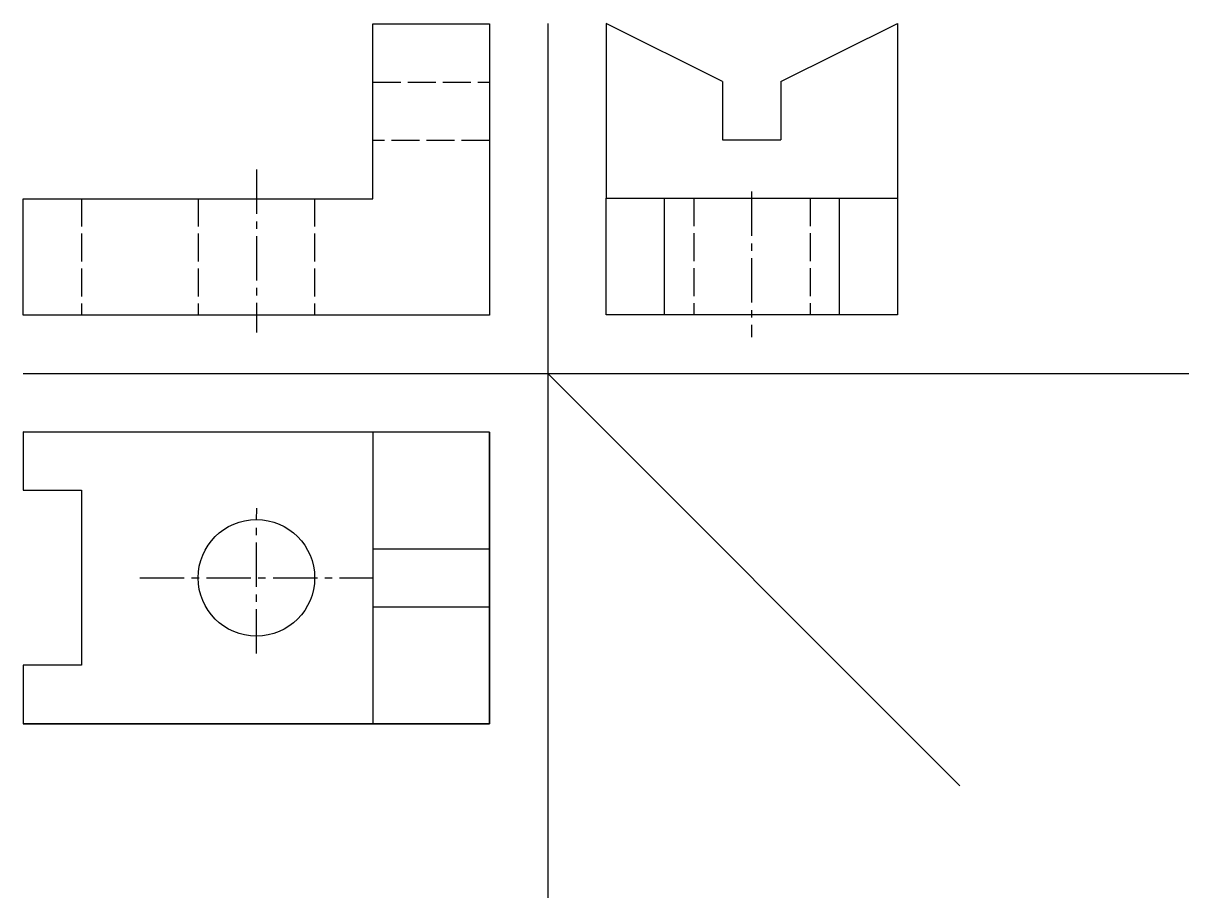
# Model space of a CAD drawing. Header units: millimetres. Extents: x 1583 to 1783, y 2298 to 2448.
import ezdxf

# ---------------------------------------------------------------- set-up
doc = ezdxf.new("R2010")
doc.units = ezdxf.units.MM
doc.header["$LTSCALE"] = 0.4
doc.linetypes.add('ACAD_ISO02W100', pattern=[15, 12, -3])
doc.linetypes.add('CENTER2', pattern=[28.575, 19.05, -3.175, 3.175, -3.175])

msp = doc.modelspace()

# ---------------------------------------------------------------- linework, layer by layer
for p, q in [((1642.85, 2417.49), (1642.85, 2447.49)), ((1642.85, 2447.49), (1662.85, 2447.49)), ((1662.85, 2447.49), (1662.85, 2397.49)), ((1672.85, 2447.57), (1672.85, 2297.57)), ((1682.85, 2447.57), (1682.85, 2437.57)), ((1702.85, 2437.57), (1682.85, 2447.57)), ((1712.85, 2437.57), (1732.85, 2447.57)), ((1732.85, 2447.57), (1732.85, 2417.57)), ((1682.85, 2437.57), (1682.85, 2417.57)), ((1702.85, 2437.57), (1702.85, 2427.57)), ((1712.85, 2437.57), (1712.85, 2427.57)), ((1702.85, 2427.57), (1712.85, 2427.57)), ((1582.85, 2397.49), (1582.85, 2417.49)), ((1582.85, 2417.49), (1642.85, 2417.49)), ((1682.85, 2397.57), (1682.85, 2417.57)), ((1682.85, 2417.57), (1732.85, 2417.57)), ((1682.85, 2417.57), (1692.85, 2417.57)), ((1692.85, 2417.57), (1692.85, 2397.57)), ((1722.85, 2417.57), (1722.85, 2397.57)), ((1732.85, 2417.57), (1732.85, 2397.57)), ((1662.85, 2397.49), (1582.85, 2397.49)), ((1732.85, 2397.57), (1682.85, 2397.57)), ((1582.85, 2387.49), (1782.85, 2387.49)), ((1672.85, 2387.49), (1743.56, 2316.78)), ((1582.85, 2377.49), (1662.85, 2377.42)), ((1582.85, 2377.49), (1582.85, 2367.49)), ((1662.85, 2377.42), (1582.85, 2377.49)), ((1662.85, 2377.42), (1642.85, 2377.42)), ((1642.85, 2377.42), (1642.85, 2327.42)), ((1662.85, 2377.42), (1662.85, 2327.42)), ((1662.85, 2327.42), (1662.85, 2377.42)), ((1582.85, 2367.49), (1592.85, 2367.49)), ((1592.85, 2367.49), (1592.85, 2337.49)), ((1642.85, 2357.42), (1662.85, 2357.42)), ((1662.85, 2347.42), (1642.85, 2347.42)), ((1592.85, 2337.49), (1582.85, 2337.49)), ((1582.85, 2337.49), (1582.85, 2327.42)), ((1662.85, 2327.42), (1582.85, 2327.42)), ((1582.85, 2327.42), (1592.85, 2327.42)), ((1592.85, 2327.42), (1662.85, 2327.42))]:
    msp.add_line(p, q)
at = {"linetype": 'ACAD_ISO02W100'}
for p, q in [((1642.85, 2437.49), (1662.85, 2437.49)), ((1662.85, 2427.49), (1642.85, 2427.49)), ((1592.85, 2417.49), (1592.85, 2397.49)), ((1612.85, 2417.49), (1612.85, 2397.49)), ((1632.85, 2417.51), (1632.85, 2397.49)), ((1697.9, 2417.57), (1697.9, 2397.57)), ((1717.89, 2417.57), (1717.89, 2397.57))]:
    msp.add_line(p, q, dxfattribs=at)
at = {"linetype": 'CENTER2'}
for p, q in [((1622.85, 2422.49), (1622.85, 2394.51)), ((1707.81, 2418.71), (1707.81, 2393.73)), ((1622.85, 2339.45), (1622.9, 2364.41)), ((1602.85, 2352.45), (1642.85, 2352.45))]:
    msp.add_line(p, q, dxfattribs=at)
msp.add_circle((1622.85, 2352.45), 10)

doc.saveas('drawing.dxf')
